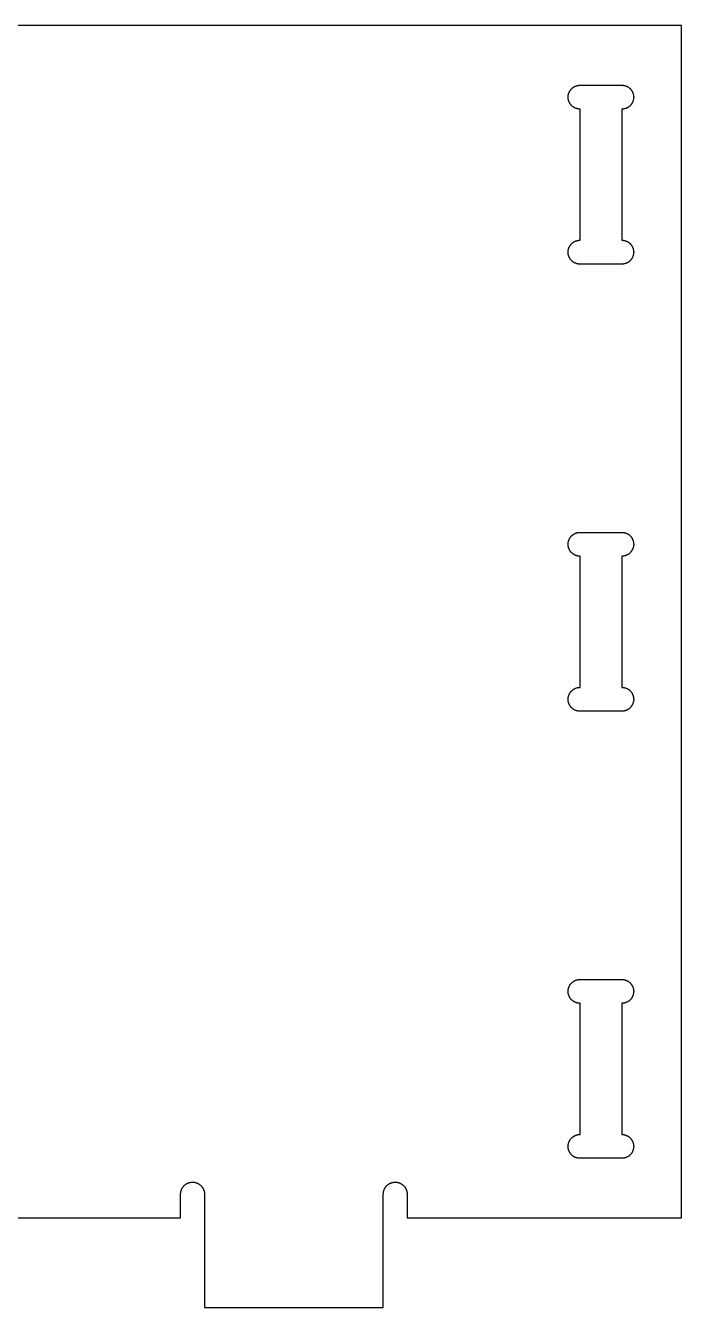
# Model space of a CAD drawing. Header units: millimetres. Extents: x 6.2 to 101, y 80 to 138.
# Drawn here: x 28.25 to 50.25, y 83.5 to 126.5 of the extents above; entities that cross this region are included whole.
import ezdxf

# ---------------------------------------------------------------- set-up
doc = ezdxf.new("R2010")
doc.units = ezdxf.units.MM
doc.layers.add('Default', color=18, linetype='Continuous', true_color=0x000000)

msp = doc.modelspace()

# ---------------------------------------------------------------- linework, layer by layer
at = {"layer": 'Default'}
for p, q in [((50.25, 126.5), (6.25, 126.5)), ((50.25, 86.5), (50.25, 126.5)), ((46.487, 124.267), (46.493, 124.28)), ((46.493, 124.28), (46.499, 124.292)), ((46.499, 124.292), (46.506, 124.304)), ((46.506, 124.304), (46.513, 124.316)), ((46.513, 124.316), (46.521, 124.327)), ((46.521, 124.327), (46.529, 124.339)), ((46.529, 124.339), (46.537, 124.349)), ((46.537, 124.349), (46.546, 124.36)), ((46.546, 124.36), (46.555, 124.37)), ((46.555, 124.37), (46.565, 124.38)), ((46.565, 124.38), (46.574, 124.39)), ((46.574, 124.39), (46.585, 124.399)), ((46.585, 124.399), (46.595, 124.408)), ((46.595, 124.408), (46.606, 124.417)), ((46.606, 124.417), (46.617, 124.425)), ((46.617, 124.425), (46.628, 124.433)), ((46.628, 124.433), (46.64, 124.441)), ((46.64, 124.441), (46.652, 124.448)), ((46.652, 124.448), (46.664, 124.454)), ((46.664, 124.454), (46.676, 124.46)), ((46.676, 124.46), (46.689, 124.466)), ((46.689, 124.466), (46.702, 124.472)), ((46.702, 124.472), (46.715, 124.476)), ((46.715, 124.476), (46.728, 124.481)), ((46.728, 124.481), (46.741, 124.485)), ((46.741, 124.485), (46.754, 124.488)), ((46.754, 124.488), (46.768, 124.491)), ((46.768, 124.491), (46.781, 124.494)), ((46.781, 124.494), (46.795, 124.496)), ((46.795, 124.496), (46.809, 124.498)), ((46.809, 124.498), (46.822, 124.499)), ((46.822, 124.499), (46.836, 124.5)), ((46.836, 124.5), (46.85, 124.5)), ((46.85, 124.5), (48.25, 124.5)), ((48.25, 124.5), (48.264, 124.5)), ((48.264, 124.5), (48.278, 124.499)), ((48.278, 124.499), (48.292, 124.498)), ((48.292, 124.498), (48.305, 124.496)), ((48.305, 124.496), (48.319, 124.494)), ((48.319, 124.494), (48.333, 124.491)), ((48.333, 124.491), (48.347, 124.488)), ((48.347, 124.488), (48.36, 124.485)), ((48.36, 124.485), (48.373, 124.48)), ((48.373, 124.48), (48.387, 124.476)), ((48.387, 124.476), (48.4, 124.471)), ((48.4, 124.471), (48.412, 124.465)), ((48.412, 124.465), (48.425, 124.46)), ((48.425, 124.46), (48.438, 124.453)), ((48.438, 124.453), (48.45, 124.446)), ((48.45, 124.446), (48.462, 124.439)), ((48.462, 124.439), (48.473, 124.432)), ((48.473, 124.432), (48.485, 124.424)), ((48.485, 124.424), (48.496, 124.415)), ((48.496, 124.415), (48.507, 124.406)), ((48.507, 124.406), (48.517, 124.397)), ((48.517, 124.397), (48.528, 124.388)), ((48.528, 124.388), (48.538, 124.378)), ((48.538, 124.378), (48.547, 124.368)), ((48.547, 124.368), (48.556, 124.357)), ((48.556, 124.357), (48.565, 124.346)), ((48.565, 124.346), (48.573, 124.335)), ((48.573, 124.335), (48.581, 124.324)), ((48.581, 124.324), (48.589, 124.312)), ((48.589, 124.312), (48.596, 124.3)), ((48.596, 124.3), (48.603, 124.288)), ((48.603, 124.288), (48.609, 124.275)), ((48.609, 124.275), (48.615, 124.263)), ((46.45, 124.121), (46.451, 124.134)), ((46.45, 124.107), (46.45, 124.121)), ((46.45, 124.093), (46.45, 124.107)), ((46.45, 124.079), (46.45, 124.093)), ((46.451, 124.066), (46.45, 124.079)), ((46.451, 124.134), (46.453, 124.148)), ((46.453, 124.052), (46.451, 124.066)), ((46.453, 124.148), (46.455, 124.162)), ((46.455, 124.038), (46.453, 124.052)), ((46.455, 124.162), (46.457, 124.176)), ((46.457, 124.024), (46.455, 124.038)), ((46.457, 124.176), (46.46, 124.189)), ((46.46, 124.011), (46.457, 124.024)), ((46.46, 124.189), (46.463, 124.202)), ((46.463, 123.998), (46.46, 124.011)), ((46.463, 124.202), (46.467, 124.216)), ((46.467, 123.984), (46.463, 123.998)), ((46.467, 124.216), (46.471, 124.229)), ((46.471, 123.971), (46.467, 123.984)), ((46.471, 124.229), (46.476, 124.242)), ((46.476, 123.958), (46.471, 123.971)), ((46.476, 124.242), (46.481, 124.255)), ((46.481, 123.945), (46.476, 123.958)), ((46.481, 124.255), (46.487, 124.267)), ((46.487, 123.933), (46.481, 123.945)), ((46.493, 123.92), (46.487, 123.933)), ((46.499, 123.908), (46.493, 123.92)), ((46.506, 123.896), (46.499, 123.908)), ((46.513, 123.884), (46.506, 123.896)), ((46.521, 123.873), (46.513, 123.884)), ((46.529, 123.861), (46.521, 123.873)), ((46.537, 123.851), (46.529, 123.861)), ((46.546, 123.84), (46.537, 123.851)), ((48.556, 123.843), (48.547, 123.832)), ((48.565, 123.854), (48.556, 123.843)), ((48.574, 123.865), (48.565, 123.854)), ((48.582, 123.876), (48.574, 123.865)), ((48.589, 123.888), (48.582, 123.876)), ((48.596, 123.9), (48.589, 123.888)), ((48.603, 123.912), (48.596, 123.9)), ((48.609, 123.925), (48.603, 123.912)), ((48.615, 123.937), (48.609, 123.925)), ((48.615, 124.263), (48.621, 124.25)), ((48.621, 123.95), (48.615, 123.937)), ((48.621, 124.25), (48.626, 124.237)), ((48.626, 123.963), (48.621, 123.95)), ((48.626, 124.237), (48.63, 124.224)), ((48.63, 123.976), (48.626, 123.963)), ((48.63, 124.224), (48.634, 124.21)), ((48.634, 123.99), (48.63, 123.976)), ((48.634, 124.21), (48.638, 124.197)), ((48.638, 124.003), (48.634, 123.99)), ((48.638, 124.197), (48.641, 124.183)), ((48.641, 124.017), (48.638, 124.003)), ((48.641, 124.183), (48.644, 124.17)), ((48.644, 124.031), (48.641, 124.017)), ((48.644, 124.17), (48.646, 124.156)), ((48.646, 124.044), (48.644, 124.031)), ((48.646, 124.156), (48.648, 124.142)), ((48.648, 124.058), (48.646, 124.044)), ((48.648, 124.142), (48.649, 124.128)), ((48.649, 124.072), (48.648, 124.058)), ((48.649, 124.128), (48.65, 124.114)), ((48.65, 124.086), (48.649, 124.072)), ((48.65, 124.114), (48.65, 124.1)), ((48.65, 124.1), (48.65, 124.086)), ((46.555, 123.83), (46.546, 123.84)), ((46.565, 123.82), (46.555, 123.83)), ((46.574, 123.81), (46.565, 123.82)), ((46.585, 123.801), (46.574, 123.81)), ((46.595, 123.792), (46.585, 123.801)), ((46.606, 123.783), (46.595, 123.792)), ((46.617, 123.775), (46.606, 123.783)), ((46.628, 123.767), (46.617, 123.775)), ((46.64, 123.759), (46.628, 123.767)), ((46.652, 123.752), (46.64, 123.759)), ((46.664, 123.746), (46.652, 123.752)), ((46.676, 123.74), (46.664, 123.746)), ((46.689, 123.734), (46.676, 123.74)), ((46.702, 123.728), (46.689, 123.734)), ((46.715, 123.724), (46.702, 123.728)), ((46.728, 123.719), (46.715, 123.724)), ((46.741, 123.715), (46.728, 123.719)), ((46.754, 123.712), (46.741, 123.715)), ((46.768, 123.709), (46.754, 123.712)), ((46.781, 123.706), (46.768, 123.709)), ((46.795, 123.704), (46.781, 123.706)), ((46.809, 123.702), (46.795, 123.704)), ((46.822, 123.701), (46.809, 123.702)), ((46.836, 123.7), (46.822, 123.701)), ((46.85, 123.7), (46.836, 123.7)), ((46.85, 119.3), (46.85, 123.7)), ((48.264, 123.7), (48.25, 123.7)), ((48.25, 123.7), (48.25, 119.3)), ((48.278, 123.701), (48.264, 123.7)), ((48.292, 123.702), (48.278, 123.701)), ((48.306, 123.704), (48.292, 123.702)), ((48.319, 123.706), (48.306, 123.704)), ((48.333, 123.709), (48.319, 123.706)), ((48.347, 123.712), (48.333, 123.709)), ((48.36, 123.716), (48.347, 123.712)), ((48.374, 123.72), (48.36, 123.716)), ((48.387, 123.724), (48.374, 123.72)), ((48.4, 123.729), (48.387, 123.724)), ((48.413, 123.735), (48.4, 123.729)), ((48.425, 123.741), (48.413, 123.735)), ((48.438, 123.747), (48.425, 123.741)), ((48.45, 123.754), (48.438, 123.747)), ((48.462, 123.761), (48.45, 123.754)), ((48.474, 123.768), (48.462, 123.761)), ((48.485, 123.776), (48.474, 123.768)), ((48.496, 123.785), (48.485, 123.776)), ((48.507, 123.794), (48.496, 123.785)), ((48.518, 123.803), (48.507, 123.794)), ((48.528, 123.812), (48.518, 123.803)), ((48.538, 123.822), (48.528, 123.812)), ((48.547, 123.832), (48.538, 123.822)), ((46.505, 119.103), (46.512, 119.115)), ((46.512, 119.115), (46.52, 119.126)), ((46.52, 119.126), (46.528, 119.138)), ((46.528, 119.138), (46.536, 119.149)), ((46.536, 119.149), (46.545, 119.159)), ((46.545, 119.159), (46.554, 119.17)), ((46.554, 119.17), (46.564, 119.18)), ((46.564, 119.18), (46.574, 119.189)), ((46.574, 119.189), (46.584, 119.199)), ((46.584, 119.199), (46.594, 119.208)), ((46.594, 119.208), (46.605, 119.217)), ((46.605, 119.217), (46.616, 119.225)), ((46.616, 119.225), (46.628, 119.233)), ((46.628, 119.233), (46.639, 119.24)), ((46.639, 119.24), (46.651, 119.247)), ((46.651, 119.247), (46.663, 119.254)), ((46.663, 119.254), (46.676, 119.26)), ((46.676, 119.26), (46.688, 119.266)), ((46.688, 119.266), (46.701, 119.271)), ((46.701, 119.271), (46.714, 119.276)), ((46.714, 119.276), (46.727, 119.281)), ((46.727, 119.281), (46.741, 119.285)), ((46.741, 119.285), (46.754, 119.288)), ((46.754, 119.288), (46.767, 119.291)), ((46.767, 119.291), (46.781, 119.294)), ((46.781, 119.294), (46.795, 119.296)), ((46.795, 119.296), (46.808, 119.298)), ((46.808, 119.298), (46.822, 119.299)), ((46.822, 119.299), (46.836, 119.3)), ((46.836, 119.3), (46.85, 119.3)), ((48.25, 119.3), (48.264, 119.3)), ((48.264, 119.3), (48.278, 119.299)), ((48.278, 119.299), (48.292, 119.298)), ((48.292, 119.298), (48.306, 119.296)), ((48.306, 119.296), (48.319, 119.294)), ((48.319, 119.294), (48.333, 119.291)), ((48.333, 119.291), (48.347, 119.288)), ((48.347, 119.288), (48.36, 119.284)), ((48.36, 119.284), (48.374, 119.28)), ((48.374, 119.28), (48.387, 119.276)), ((48.387, 119.276), (48.4, 119.271)), ((48.4, 119.271), (48.413, 119.265)), ((48.413, 119.265), (48.425, 119.259)), ((48.425, 119.259), (48.438, 119.253)), ((48.438, 119.253), (48.45, 119.246)), ((48.45, 119.246), (48.462, 119.239)), ((48.462, 119.239), (48.474, 119.232)), ((48.474, 119.232), (48.485, 119.224)), ((48.485, 119.224), (48.496, 119.215)), ((48.496, 119.215), (48.507, 119.206)), ((48.507, 119.206), (48.518, 119.197)), ((48.518, 119.197), (48.528, 119.188)), ((48.528, 119.188), (48.538, 119.178)), ((48.538, 119.178), (48.547, 119.168)), ((48.547, 119.168), (48.556, 119.157)), ((48.556, 119.157), (48.565, 119.146)), ((48.565, 119.146), (48.573, 119.135)), ((48.573, 119.135), (48.581, 119.124)), ((48.581, 119.124), (48.589, 119.112)), ((48.589, 119.112), (48.596, 119.1)), ((46.45, 118.919), (46.451, 118.933)), ((46.45, 118.905), (46.45, 118.919)), ((46.45, 118.891), (46.45, 118.905)), ((46.45, 118.877), (46.45, 118.891)), ((46.451, 118.863), (46.45, 118.877)), ((46.451, 118.933), (46.452, 118.946)), ((46.453, 118.85), (46.451, 118.863)), ((46.452, 118.946), (46.454, 118.96)), ((46.455, 118.836), (46.453, 118.85)), ((46.454, 118.96), (46.457, 118.974)), ((46.457, 118.822), (46.455, 118.836)), ((46.457, 118.974), (46.459, 118.987)), ((46.46, 118.809), (46.457, 118.822)), ((46.459, 118.987), (46.463, 119.001)), ((46.464, 118.795), (46.46, 118.809)), ((46.463, 119.001), (46.466, 119.014)), ((46.467, 118.782), (46.464, 118.795)), ((46.466, 119.014), (46.471, 119.027)), ((46.472, 118.769), (46.467, 118.782)), ((46.471, 119.027), (46.475, 119.04)), ((46.477, 118.756), (46.472, 118.769)), ((46.475, 119.04), (46.48, 119.053)), ((46.482, 118.743), (46.477, 118.756)), ((46.48, 119.053), (46.486, 119.066)), ((46.487, 118.73), (46.482, 118.743)), ((46.486, 119.066), (46.492, 119.079)), ((46.494, 118.718), (46.487, 118.73)), ((46.492, 119.079), (46.498, 119.091)), ((46.5, 118.706), (46.494, 118.718)), ((46.498, 119.091), (46.505, 119.103)), ((46.507, 118.694), (46.5, 118.706)), ((46.514, 118.682), (46.507, 118.694)), ((46.522, 118.67), (46.514, 118.682)), ((48.589, 118.688), (48.581, 118.676)), ((48.596, 118.7), (48.589, 118.688)), ((48.596, 119.1), (48.603, 119.088)), ((48.603, 118.712), (48.596, 118.7)), ((48.603, 119.088), (48.609, 119.075)), ((48.609, 118.725), (48.603, 118.712)), ((48.609, 119.075), (48.615, 119.063)), ((48.615, 118.737), (48.609, 118.725)), ((48.615, 119.063), (48.621, 119.05)), ((48.621, 118.75), (48.615, 118.737)), ((48.621, 119.05), (48.626, 119.037)), ((48.626, 118.763), (48.621, 118.75)), ((48.626, 119.037), (48.63, 119.024)), ((48.63, 118.776), (48.626, 118.763)), ((48.63, 119.024), (48.634, 119.01)), ((48.634, 118.79), (48.63, 118.776)), ((48.634, 119.01), (48.638, 118.997)), ((48.638, 118.803), (48.634, 118.79)), ((48.638, 118.997), (48.641, 118.983)), ((48.641, 118.817), (48.638, 118.803)), ((48.641, 118.983), (48.644, 118.969)), ((48.644, 118.831), (48.641, 118.817)), ((48.644, 118.969), (48.646, 118.956)), ((48.646, 118.844), (48.644, 118.831)), ((48.646, 118.956), (48.648, 118.942)), ((48.648, 118.858), (48.646, 118.844)), ((48.648, 118.942), (48.649, 118.928)), ((48.649, 118.872), (48.648, 118.858)), ((48.649, 118.928), (48.65, 118.914)), ((48.65, 118.886), (48.649, 118.872)), ((48.65, 118.914), (48.65, 118.9)), ((48.65, 118.9), (48.65, 118.886)), ((46.53, 118.659), (46.522, 118.67)), ((46.539, 118.648), (46.53, 118.659)), ((46.548, 118.638), (46.539, 118.648)), ((46.557, 118.627), (46.548, 118.638)), ((46.567, 118.617), (46.557, 118.627)), ((46.576, 118.608), (46.567, 118.617)), ((46.587, 118.598), (46.576, 118.608)), ((46.597, 118.589), (46.587, 118.598)), ((46.608, 118.581), (46.597, 118.589)), ((46.619, 118.573), (46.608, 118.581)), ((46.631, 118.565), (46.619, 118.573)), ((46.643, 118.558), (46.631, 118.565)), ((46.655, 118.551), (46.643, 118.558)), ((46.667, 118.544), (46.655, 118.551)), ((46.679, 118.538), (46.667, 118.544)), ((46.692, 118.532), (46.679, 118.538)), ((46.705, 118.527), (46.692, 118.532)), ((46.718, 118.522), (46.705, 118.527)), ((46.731, 118.518), (46.718, 118.522)), ((46.744, 118.514), (46.731, 118.518)), ((46.758, 118.511), (46.744, 118.514)), ((46.771, 118.508), (46.758, 118.511)), ((46.785, 118.505), (46.771, 118.508)), ((46.799, 118.503), (46.785, 118.505)), ((46.812, 118.502), (46.799, 118.503)), ((46.826, 118.501), (46.812, 118.502)), ((46.84, 118.5), (46.826, 118.501)), ((46.854, 118.5), (46.84, 118.5)), ((46.868, 118.5), (46.854, 118.5)), ((48.25, 118.5), (46.868, 118.5)), ((48.264, 118.5), (48.25, 118.5)), ((48.278, 118.501), (48.264, 118.5)), ((48.292, 118.502), (48.278, 118.501)), ((48.306, 118.504), (48.292, 118.502)), ((48.319, 118.506), (48.306, 118.504)), ((48.333, 118.509), (48.319, 118.506)), ((48.347, 118.512), (48.333, 118.509)), ((48.36, 118.516), (48.347, 118.512)), ((48.374, 118.52), (48.36, 118.516)), ((48.387, 118.524), (48.374, 118.52)), ((48.4, 118.529), (48.387, 118.524)), ((48.413, 118.535), (48.4, 118.529)), ((48.425, 118.541), (48.413, 118.535)), ((48.438, 118.547), (48.425, 118.541)), ((48.45, 118.554), (48.438, 118.547)), ((48.462, 118.561), (48.45, 118.554)), ((48.474, 118.568), (48.462, 118.561)), ((48.485, 118.576), (48.474, 118.568)), ((48.496, 118.585), (48.485, 118.576)), ((48.507, 118.594), (48.496, 118.585)), ((48.518, 118.603), (48.507, 118.594)), ((48.528, 118.612), (48.518, 118.603)), ((48.538, 118.622), (48.528, 118.612)), ((48.547, 118.632), (48.538, 118.622)), ((48.556, 118.643), (48.547, 118.632)), ((48.565, 118.654), (48.556, 118.643)), ((48.573, 118.665), (48.565, 118.654)), ((48.581, 118.676), (48.573, 118.665)), ((46.467, 109.216), (46.471, 109.229)), ((46.471, 109.229), (46.476, 109.242)), ((46.476, 109.242), (46.481, 109.255)), ((46.481, 109.255), (46.487, 109.267)), ((46.487, 109.267), (46.493, 109.28)), ((46.493, 109.28), (46.499, 109.292)), ((46.499, 109.292), (46.506, 109.304)), ((46.506, 109.304), (46.513, 109.316)), ((46.513, 109.316), (46.521, 109.327)), ((46.521, 109.327), (46.529, 109.339)), ((46.529, 109.339), (46.537, 109.349)), ((46.537, 109.349), (46.546, 109.36)), ((46.546, 109.36), (46.555, 109.37)), ((46.555, 109.37), (46.565, 109.38)), ((46.565, 109.38), (46.574, 109.39)), ((46.574, 109.39), (46.585, 109.399)), ((46.585, 109.399), (46.595, 109.408)), ((46.595, 109.408), (46.606, 109.417)), ((46.606, 109.417), (46.617, 109.425)), ((46.617, 109.425), (46.628, 109.433)), ((46.628, 109.433), (46.64, 109.441)), ((46.64, 109.441), (46.652, 109.448)), ((46.652, 109.448), (46.664, 109.454)), ((46.664, 109.454), (46.676, 109.46)), ((46.676, 109.46), (46.689, 109.466)), ((46.689, 109.466), (46.702, 109.472)), ((46.702, 109.472), (46.715, 109.476)), ((46.715, 109.476), (46.728, 109.481)), ((46.728, 109.481), (46.741, 109.485)), ((46.741, 109.485), (46.754, 109.488)), ((46.754, 109.488), (46.768, 109.491)), ((46.768, 109.491), (46.781, 109.494)), ((46.781, 109.494), (46.795, 109.496)), ((46.795, 109.496), (46.809, 109.498)), ((46.809, 109.498), (46.822, 109.499)), ((46.822, 109.499), (46.836, 109.5)), ((46.836, 109.5), (46.85, 109.5)), ((46.85, 109.5), (48.25, 109.5)), ((48.25, 109.5), (48.264, 109.5)), ((48.264, 109.5), (48.278, 109.499)), ((48.278, 109.499), (48.292, 109.498)), ((48.292, 109.498), (48.305, 109.496)), ((48.305, 109.496), (48.319, 109.494)), ((48.319, 109.494), (48.333, 109.491)), ((48.333, 109.491), (48.347, 109.488)), ((48.347, 109.488), (48.36, 109.485)), ((48.36, 109.485), (48.373, 109.48)), ((48.373, 109.48), (48.387, 109.476)), ((48.387, 109.476), (48.4, 109.471)), ((48.4, 109.471), (48.412, 109.465)), ((48.412, 109.465), (48.425, 109.46)), ((48.425, 109.46), (48.438, 109.453)), ((48.438, 109.453), (48.45, 109.446)), ((48.45, 109.446), (48.462, 109.439)), ((48.462, 109.439), (48.473, 109.432)), ((48.473, 109.432), (48.485, 109.424)), ((48.485, 109.424), (48.496, 109.415)), ((48.496, 109.415), (48.507, 109.406)), ((48.507, 109.406), (48.517, 109.397)), ((48.517, 109.397), (48.528, 109.388)), ((48.528, 109.388), (48.538, 109.378)), ((48.538, 109.378), (48.547, 109.368)), ((48.547, 109.368), (48.556, 109.357)), ((48.556, 109.357), (48.565, 109.346)), ((48.565, 109.346), (48.573, 109.335)), ((48.573, 109.335), (48.581, 109.324)), ((48.581, 109.324), (48.589, 109.312)), ((48.589, 109.312), (48.596, 109.3)), ((48.596, 109.3), (48.603, 109.288)), ((48.603, 109.288), (48.609, 109.275)), ((48.609, 109.275), (48.615, 109.263)), ((48.615, 109.263), (48.621, 109.25)), ((48.621, 109.25), (48.626, 109.237)), ((48.626, 109.237), (48.63, 109.224)), ((48.63, 109.224), (48.634, 109.21)), ((46.45, 109.121), (46.451, 109.134)), ((46.45, 109.107), (46.45, 109.121)), ((46.45, 109.093), (46.45, 109.107)), ((46.45, 109.079), (46.45, 109.093)), ((46.451, 109.066), (46.45, 109.079)), ((46.451, 109.134), (46.453, 109.148)), ((46.453, 109.052), (46.451, 109.066)), ((46.453, 109.148), (46.455, 109.162)), ((46.455, 109.038), (46.453, 109.052)), ((46.455, 109.162), (46.457, 109.176)), ((46.457, 109.024), (46.455, 109.038)), ((46.457, 109.176), (46.46, 109.189)), ((46.46, 109.011), (46.457, 109.024)), ((46.46, 109.189), (46.463, 109.202)), ((46.463, 108.998), (46.46, 109.011)), ((46.463, 109.202), (46.467, 109.216)), ((46.467, 108.984), (46.463, 108.998)), ((46.471, 108.971), (46.467, 108.984)), ((46.476, 108.958), (46.471, 108.971)), ((46.481, 108.945), (46.476, 108.958)), ((46.487, 108.933), (46.481, 108.945)), ((46.493, 108.92), (46.487, 108.933)), ((46.499, 108.908), (46.493, 108.92)), ((46.506, 108.896), (46.499, 108.908)), ((46.513, 108.884), (46.506, 108.896)), ((46.521, 108.873), (46.513, 108.884)), ((46.529, 108.861), (46.521, 108.873)), ((46.537, 108.851), (46.529, 108.861)), ((46.546, 108.84), (46.537, 108.851)), ((46.555, 108.83), (46.546, 108.84)), ((46.565, 108.82), (46.555, 108.83)), ((46.574, 108.81), (46.565, 108.82)), ((46.585, 108.801), (46.574, 108.81)), ((46.595, 108.792), (46.585, 108.801)), ((46.606, 108.783), (46.595, 108.792)), ((48.507, 108.794), (48.496, 108.785)), ((48.518, 108.803), (48.507, 108.794)), ((48.528, 108.812), (48.518, 108.803)), ((48.538, 108.822), (48.528, 108.812)), ((48.547, 108.832), (48.538, 108.822)), ((48.556, 108.843), (48.547, 108.832)), ((48.565, 108.854), (48.556, 108.843)), ((48.574, 108.865), (48.565, 108.854)), ((48.582, 108.876), (48.574, 108.865)), ((48.589, 108.888), (48.582, 108.876)), ((48.596, 108.9), (48.589, 108.888)), ((48.603, 108.912), (48.596, 108.9)), ((48.609, 108.925), (48.603, 108.912)), ((48.615, 108.937), (48.609, 108.925)), ((48.621, 108.95), (48.615, 108.937)), ((48.626, 108.963), (48.621, 108.95)), ((48.63, 108.976), (48.626, 108.963)), ((48.634, 108.99), (48.63, 108.976)), ((48.634, 109.21), (48.638, 109.197)), ((48.638, 109.003), (48.634, 108.99)), ((48.638, 109.197), (48.641, 109.183)), ((48.641, 109.017), (48.638, 109.003)), ((48.641, 109.183), (48.644, 109.17)), ((48.644, 109.031), (48.641, 109.017)), ((48.644, 109.17), (48.646, 109.156)), ((48.646, 109.044), (48.644, 109.031)), ((48.646, 109.156), (48.648, 109.142)), ((48.648, 109.058), (48.646, 109.044)), ((48.648, 109.142), (48.649, 109.128)), ((48.649, 109.072), (48.648, 109.058)), ((48.649, 109.128), (48.65, 109.114)), ((48.65, 109.086), (48.649, 109.072)), ((48.65, 109.114), (48.65, 109.1)), ((48.65, 109.1), (48.65, 109.086)), ((46.617, 108.775), (46.606, 108.783)), ((46.628, 108.767), (46.617, 108.775)), ((46.64, 108.759), (46.628, 108.767)), ((46.652, 108.752), (46.64, 108.759)), ((46.664, 108.746), (46.652, 108.752)), ((46.676, 108.74), (46.664, 108.746)), ((46.689, 108.734), (46.676, 108.74)), ((46.702, 108.728), (46.689, 108.734)), ((46.715, 108.724), (46.702, 108.728)), ((46.728, 108.719), (46.715, 108.724)), ((46.741, 108.715), (46.728, 108.719)), ((46.754, 108.712), (46.741, 108.715)), ((46.768, 108.709), (46.754, 108.712)), ((46.781, 108.706), (46.768, 108.709)), ((46.795, 108.704), (46.781, 108.706)), ((46.809, 108.702), (46.795, 108.704)), ((46.822, 108.701), (46.809, 108.702)), ((46.836, 108.7), (46.822, 108.701)), ((46.85, 108.7), (46.836, 108.7)), ((46.85, 104.3), (46.85, 108.7)), ((48.264, 108.7), (48.25, 108.7)), ((48.25, 108.7), (48.25, 104.3)), ((48.278, 108.701), (48.264, 108.7)), ((48.292, 108.702), (48.278, 108.701)), ((48.306, 108.704), (48.292, 108.702)), ((48.319, 108.706), (48.306, 108.704)), ((48.333, 108.709), (48.319, 108.706)), ((48.347, 108.712), (48.333, 108.709)), ((48.36, 108.716), (48.347, 108.712)), ((48.374, 108.72), (48.36, 108.716)), ((48.387, 108.724), (48.374, 108.72)), ((48.4, 108.729), (48.387, 108.724)), ((48.413, 108.735), (48.4, 108.729)), ((48.425, 108.741), (48.413, 108.735)), ((48.438, 108.747), (48.425, 108.741)), ((48.45, 108.754), (48.438, 108.747)), ((48.462, 108.761), (48.45, 108.754)), ((48.474, 108.768), (48.462, 108.761)), ((48.485, 108.776), (48.474, 108.768)), ((48.496, 108.785), (48.485, 108.776)), ((46.48, 104.053), (46.486, 104.066)), ((46.486, 104.066), (46.492, 104.079)), ((46.492, 104.079), (46.498, 104.091)), ((46.498, 104.091), (46.505, 104.103)), ((46.505, 104.103), (46.512, 104.115)), ((46.512, 104.115), (46.52, 104.126)), ((46.52, 104.126), (46.528, 104.138)), ((46.528, 104.138), (46.536, 104.149)), ((46.536, 104.149), (46.545, 104.159)), ((46.545, 104.159), (46.554, 104.17)), ((46.554, 104.17), (46.564, 104.18)), ((46.564, 104.18), (46.574, 104.189)), ((46.574, 104.189), (46.584, 104.199)), ((46.584, 104.199), (46.594, 104.208)), ((46.594, 104.208), (46.605, 104.217)), ((46.605, 104.217), (46.616, 104.225)), ((46.616, 104.225), (46.628, 104.233)), ((46.628, 104.233), (46.639, 104.24)), ((46.639, 104.24), (46.651, 104.247)), ((46.651, 104.247), (46.663, 104.254)), ((46.663, 104.254), (46.676, 104.26)), ((46.676, 104.26), (46.688, 104.266)), ((46.688, 104.266), (46.701, 104.271)), ((46.701, 104.271), (46.714, 104.276)), ((46.714, 104.276), (46.727, 104.281)), ((46.727, 104.281), (46.741, 104.285)), ((46.741, 104.285), (46.754, 104.288)), ((46.754, 104.288), (46.767, 104.291)), ((46.767, 104.291), (46.781, 104.294)), ((46.781, 104.294), (46.795, 104.296)), ((46.795, 104.296), (46.808, 104.298)), ((46.808, 104.298), (46.822, 104.299)), ((46.822, 104.299), (46.836, 104.3)), ((46.836, 104.3), (46.85, 104.3)), ((48.25, 104.3), (48.264, 104.3)), ((48.264, 104.3), (48.278, 104.299)), ((48.278, 104.299), (48.292, 104.298)), ((48.292, 104.298), (48.306, 104.296)), ((48.306, 104.296), (48.319, 104.294)), ((48.319, 104.294), (48.333, 104.291)), ((48.333, 104.291), (48.347, 104.288)), ((48.347, 104.288), (48.36, 104.284)), ((48.36, 104.284), (48.374, 104.28)), ((48.374, 104.28), (48.387, 104.276)), ((48.387, 104.276), (48.4, 104.271)), ((48.4, 104.271), (48.413, 104.265)), ((48.413, 104.265), (48.425, 104.259)), ((48.425, 104.259), (48.438, 104.253)), ((48.438, 104.253), (48.45, 104.246)), ((48.45, 104.246), (48.462, 104.239)), ((48.462, 104.239), (48.474, 104.232)), ((48.474, 104.232), (48.485, 104.224)), ((48.485, 104.224), (48.496, 104.215)), ((48.496, 104.215), (48.507, 104.206)), ((48.507, 104.206), (48.518, 104.197)), ((48.518, 104.197), (48.528, 104.188)), ((48.528, 104.188), (48.538, 104.178)), ((48.538, 104.178), (48.547, 104.168)), ((48.547, 104.168), (48.556, 104.157)), ((48.556, 104.157), (48.565, 104.146)), ((48.565, 104.146), (48.573, 104.135)), ((48.573, 104.135), (48.581, 104.124)), ((48.581, 104.124), (48.589, 104.112)), ((48.589, 104.112), (48.596, 104.1)), ((48.596, 104.1), (48.603, 104.088)), ((48.603, 104.088), (48.609, 104.075)), ((48.609, 104.075), (48.615, 104.063)), ((48.615, 104.063), (48.621, 104.05)), ((46.45, 103.919), (46.451, 103.933)), ((46.45, 103.905), (46.45, 103.919)), ((46.45, 103.891), (46.45, 103.905)), ((46.45, 103.877), (46.45, 103.891)), ((46.451, 103.863), (46.45, 103.877)), ((46.451, 103.933), (46.452, 103.946)), ((46.453, 103.85), (46.451, 103.863)), ((46.452, 103.946), (46.454, 103.96)), ((46.455, 103.836), (46.453, 103.85)), ((46.454, 103.96), (46.457, 103.974)), ((46.457, 103.822), (46.455, 103.836)), ((46.457, 103.974), (46.459, 103.987)), ((46.46, 103.809), (46.457, 103.822)), ((46.459, 103.987), (46.463, 104.001)), ((46.464, 103.795), (46.46, 103.809)), ((46.463, 104.001), (46.466, 104.014)), ((46.467, 103.782), (46.464, 103.795)), ((46.466, 104.014), (46.471, 104.027)), ((46.472, 103.769), (46.467, 103.782)), ((46.471, 104.027), (46.475, 104.04)), ((46.477, 103.756), (46.472, 103.769)), ((46.475, 104.04), (46.48, 104.053)), ((46.482, 103.743), (46.477, 103.756)), ((46.487, 103.73), (46.482, 103.743)), ((46.494, 103.718), (46.487, 103.73)), ((46.5, 103.706), (46.494, 103.718)), ((46.507, 103.694), (46.5, 103.706)), ((46.514, 103.682), (46.507, 103.694)), ((46.522, 103.67), (46.514, 103.682)), ((46.53, 103.659), (46.522, 103.67)), ((46.539, 103.648), (46.53, 103.659)), ((46.548, 103.638), (46.539, 103.648)), ((46.557, 103.627), (46.548, 103.638)), ((48.547, 103.632), (48.538, 103.622)), ((48.556, 103.643), (48.547, 103.632)), ((48.565, 103.654), (48.556, 103.643)), ((48.573, 103.665), (48.565, 103.654)), ((48.581, 103.676), (48.573, 103.665)), ((48.589, 103.688), (48.581, 103.676)), ((48.596, 103.7), (48.589, 103.688)), ((48.603, 103.712), (48.596, 103.7)), ((48.609, 103.725), (48.603, 103.712)), ((48.615, 103.737), (48.609, 103.725)), ((48.621, 103.75), (48.615, 103.737)), ((48.621, 104.05), (48.626, 104.037)), ((48.626, 103.763), (48.621, 103.75)), ((48.626, 104.037), (48.63, 104.024)), ((48.63, 103.776), (48.626, 103.763)), ((48.63, 104.024), (48.634, 104.01)), ((48.634, 103.79), (48.63, 103.776)), ((48.634, 104.01), (48.638, 103.997)), ((48.638, 103.803), (48.634, 103.79)), ((48.638, 103.997), (48.641, 103.983)), ((48.641, 103.817), (48.638, 103.803)), ((48.641, 103.983), (48.644, 103.969)), ((48.644, 103.831), (48.641, 103.817)), ((48.644, 103.969), (48.646, 103.956)), ((48.646, 103.844), (48.644, 103.831)), ((48.646, 103.956), (48.648, 103.942)), ((48.648, 103.858), (48.646, 103.844)), ((48.648, 103.942), (48.649, 103.928)), ((48.649, 103.872), (48.648, 103.858)), ((48.649, 103.928), (48.65, 103.914)), ((48.65, 103.886), (48.649, 103.872)), ((48.65, 103.914), (48.65, 103.9)), ((48.65, 103.9), (48.65, 103.886)), ((46.567, 103.617), (46.557, 103.627)), ((46.576, 103.608), (46.567, 103.617)), ((46.587, 103.598), (46.576, 103.608)), ((46.597, 103.589), (46.587, 103.598)), ((46.608, 103.581), (46.597, 103.589)), ((46.619, 103.573), (46.608, 103.581)), ((46.631, 103.565), (46.619, 103.573)), ((46.643, 103.558), (46.631, 103.565)), ((46.655, 103.551), (46.643, 103.558)), ((46.667, 103.544), (46.655, 103.551)), ((46.679, 103.538), (46.667, 103.544)), ((46.692, 103.532), (46.679, 103.538)), ((46.705, 103.527), (46.692, 103.532)), ((46.718, 103.522), (46.705, 103.527)), ((46.731, 103.518), (46.718, 103.522)), ((46.744, 103.514), (46.731, 103.518)), ((46.758, 103.511), (46.744, 103.514)), ((46.771, 103.508), (46.758, 103.511)), ((46.785, 103.505), (46.771, 103.508)), ((46.799, 103.503), (46.785, 103.505)), ((46.812, 103.502), (46.799, 103.503)), ((46.826, 103.501), (46.812, 103.502)), ((46.84, 103.5), (46.826, 103.501)), ((46.854, 103.5), (46.84, 103.5)), ((46.868, 103.5), (46.854, 103.5)), ((48.25, 103.5), (46.868, 103.5)), ((48.264, 103.5), (48.25, 103.5)), ((48.278, 103.501), (48.264, 103.5)), ((48.292, 103.502), (48.278, 103.501)), ((48.306, 103.504), (48.292, 103.502)), ((48.319, 103.506), (48.306, 103.504)), ((48.333, 103.509), (48.319, 103.506)), ((48.347, 103.512), (48.333, 103.509)), ((48.36, 103.516), (48.347, 103.512)), ((48.374, 103.52), (48.36, 103.516)), ((48.387, 103.524), (48.374, 103.52)), ((48.4, 103.529), (48.387, 103.524)), ((48.413, 103.535), (48.4, 103.529)), ((48.425, 103.541), (48.413, 103.535)), ((48.438, 103.547), (48.425, 103.541)), ((48.45, 103.554), (48.438, 103.547)), ((48.462, 103.561), (48.45, 103.554)), ((48.474, 103.568), (48.462, 103.561)), ((48.485, 103.576), (48.474, 103.568)), ((48.496, 103.585), (48.485, 103.576)), ((48.507, 103.594), (48.496, 103.585)), ((48.518, 103.603), (48.507, 103.594)), ((48.528, 103.612), (48.518, 103.603)), ((48.538, 103.622), (48.528, 103.612)), ((46.455, 94.162), (46.457, 94.176)), ((46.457, 94.176), (46.46, 94.189)), ((46.46, 94.189), (46.463, 94.202)), ((46.463, 94.202), (46.467, 94.216)), ((46.467, 94.216), (46.471, 94.229)), ((46.471, 94.229), (46.476, 94.242)), ((46.476, 94.242), (46.481, 94.255)), ((46.481, 94.255), (46.487, 94.267)), ((46.487, 94.267), (46.493, 94.28)), ((46.493, 94.28), (46.499, 94.292)), ((46.499, 94.292), (46.506, 94.304)), ((46.506, 94.304), (46.513, 94.316)), ((46.513, 94.316), (46.521, 94.327)), ((46.521, 94.327), (46.529, 94.339)), ((46.529, 94.339), (46.537, 94.349)), ((46.537, 94.349), (46.546, 94.36)), ((46.546, 94.36), (46.555, 94.37)), ((46.555, 94.37), (46.565, 94.38)), ((46.565, 94.38), (46.574, 94.39)), ((46.574, 94.39), (46.585, 94.399)), ((46.585, 94.399), (46.595, 94.408)), ((46.595, 94.408), (46.606, 94.417)), ((46.606, 94.417), (46.617, 94.425)), ((46.617, 94.425), (46.628, 94.433)), ((46.628, 94.433), (46.64, 94.441)), ((46.64, 94.441), (46.652, 94.448)), ((46.652, 94.448), (46.664, 94.454)), ((46.664, 94.454), (46.676, 94.46)), ((46.676, 94.46), (46.689, 94.466)), ((46.689, 94.466), (46.702, 94.472)), ((46.702, 94.472), (46.715, 94.476)), ((46.715, 94.476), (46.728, 94.481)), ((46.728, 94.481), (46.741, 94.485)), ((46.741, 94.485), (46.754, 94.488)), ((46.754, 94.488), (46.768, 94.491)), ((46.768, 94.491), (46.781, 94.494)), ((46.781, 94.494), (46.795, 94.496)), ((46.795, 94.496), (46.809, 94.498)), ((46.809, 94.498), (46.822, 94.499)), ((46.822, 94.499), (46.836, 94.5)), ((46.836, 94.5), (46.85, 94.5)), ((46.85, 94.5), (48.25, 94.5)), ((48.25, 94.5), (48.264, 94.5)), ((48.264, 94.5), (48.278, 94.499)), ((48.278, 94.499), (48.292, 94.498)), ((48.292, 94.498), (48.305, 94.496)), ((48.305, 94.496), (48.319, 94.494)), ((48.319, 94.494), (48.333, 94.491)), ((48.333, 94.491), (48.347, 94.488)), ((48.347, 94.488), (48.36, 94.485)), ((48.36, 94.485), (48.373, 94.48)), ((48.373, 94.48), (48.387, 94.476)), ((48.387, 94.476), (48.4, 94.471)), ((48.4, 94.471), (48.412, 94.465)), ((48.412, 94.465), (48.425, 94.46)), ((48.425, 94.46), (48.438, 94.453)), ((48.438, 94.453), (48.45, 94.446)), ((48.45, 94.446), (48.462, 94.439)), ((48.462, 94.439), (48.473, 94.432)), ((48.473, 94.432), (48.485, 94.424)), ((48.485, 94.424), (48.496, 94.415)), ((48.496, 94.415), (48.507, 94.406)), ((48.507, 94.406), (48.517, 94.397)), ((48.517, 94.397), (48.528, 94.388)), ((48.528, 94.388), (48.538, 94.378)), ((48.538, 94.378), (48.547, 94.368)), ((48.547, 94.368), (48.556, 94.357)), ((48.556, 94.357), (48.565, 94.346)), ((48.565, 94.346), (48.573, 94.335)), ((48.573, 94.335), (48.581, 94.324)), ((48.581, 94.324), (48.589, 94.312)), ((48.589, 94.312), (48.596, 94.3)), ((48.596, 94.3), (48.603, 94.288)), ((48.603, 94.288), (48.609, 94.275)), ((48.609, 94.275), (48.615, 94.263)), ((48.615, 94.263), (48.621, 94.25)), ((48.621, 94.25), (48.626, 94.237)), ((48.626, 94.237), (48.63, 94.224)), ((48.63, 94.224), (48.634, 94.21)), ((48.634, 94.21), (48.638, 94.197)), ((48.638, 94.197), (48.641, 94.183)), ((48.641, 94.183), (48.644, 94.17)), ((46.45, 94.121), (46.451, 94.134)), ((46.45, 94.107), (46.45, 94.121)), ((46.45, 94.093), (46.45, 94.107)), ((46.45, 94.079), (46.45, 94.093)), ((46.451, 94.066), (46.45, 94.079)), ((46.451, 94.134), (46.453, 94.148)), ((46.453, 94.052), (46.451, 94.066)), ((46.453, 94.148), (46.455, 94.162)), ((46.455, 94.038), (46.453, 94.052)), ((46.457, 94.024), (46.455, 94.038)), ((46.46, 94.011), (46.457, 94.024)), ((46.463, 93.998), (46.46, 94.011)), ((46.467, 93.984), (46.463, 93.998)), ((46.471, 93.971), (46.467, 93.984)), ((46.476, 93.958), (46.471, 93.971)), ((46.481, 93.945), (46.476, 93.958)), ((46.487, 93.933), (46.481, 93.945)), ((46.493, 93.92), (46.487, 93.933)), ((46.499, 93.908), (46.493, 93.92)), ((46.506, 93.896), (46.499, 93.908)), ((46.513, 93.884), (46.506, 93.896)), ((46.521, 93.873), (46.513, 93.884)), ((46.529, 93.861), (46.521, 93.873)), ((46.537, 93.851), (46.529, 93.861)), ((46.546, 93.84), (46.537, 93.851)), ((46.555, 93.83), (46.546, 93.84)), ((46.565, 93.82), (46.555, 93.83)), ((46.574, 93.81), (46.565, 93.82)), ((46.585, 93.801), (46.574, 93.81)), ((46.595, 93.792), (46.585, 93.801)), ((46.606, 93.783), (46.595, 93.792)), ((46.617, 93.775), (46.606, 93.783)), ((46.628, 93.767), (46.617, 93.775)), ((46.64, 93.759), (46.628, 93.767)), ((46.652, 93.752), (46.64, 93.759)), ((46.664, 93.746), (46.652, 93.752)), ((46.676, 93.74), (46.664, 93.746)), ((48.425, 93.741), (48.413, 93.735)), ((48.438, 93.747), (48.425, 93.741)), ((48.45, 93.754), (48.438, 93.747)), ((48.462, 93.761), (48.45, 93.754)), ((48.474, 93.768), (48.462, 93.761)), ((48.485, 93.776), (48.474, 93.768)), ((48.496, 93.785), (48.485, 93.776)), ((48.507, 93.794), (48.496, 93.785)), ((48.518, 93.803), (48.507, 93.794)), ((48.528, 93.812), (48.518, 93.803)), ((48.538, 93.822), (48.528, 93.812)), ((48.547, 93.832), (48.538, 93.822)), ((48.556, 93.843), (48.547, 93.832)), ((48.565, 93.854), (48.556, 93.843)), ((48.574, 93.865), (48.565, 93.854)), ((48.582, 93.876), (48.574, 93.865)), ((48.589, 93.888), (48.582, 93.876)), ((48.596, 93.9), (48.589, 93.888)), ((48.603, 93.912), (48.596, 93.9)), ((48.609, 93.925), (48.603, 93.912)), ((48.615, 93.937), (48.609, 93.925)), ((48.621, 93.95), (48.615, 93.937)), ((48.626, 93.963), (48.621, 93.95)), ((48.63, 93.976), (48.626, 93.963)), ((48.634, 93.99), (48.63, 93.976)), ((48.638, 94.003), (48.634, 93.99)), ((48.641, 94.017), (48.638, 94.003)), ((48.644, 94.031), (48.641, 94.017)), ((48.644, 94.17), (48.646, 94.156)), ((48.646, 94.044), (48.644, 94.031)), ((48.646, 94.156), (48.648, 94.142)), ((48.648, 94.058), (48.646, 94.044)), ((48.648, 94.142), (48.649, 94.128)), ((48.649, 94.072), (48.648, 94.058)), ((48.649, 94.128), (48.65, 94.114)), ((48.65, 94.086), (48.649, 94.072)), ((48.65, 94.114), (48.65, 94.1)), ((48.65, 94.1), (48.65, 94.086)), ((46.689, 93.734), (46.676, 93.74)), ((46.702, 93.728), (46.689, 93.734)), ((46.715, 93.724), (46.702, 93.728)), ((46.728, 93.719), (46.715, 93.724)), ((46.741, 93.715), (46.728, 93.719)), ((46.754, 93.712), (46.741, 93.715)), ((46.768, 93.709), (46.754, 93.712)), ((46.781, 93.706), (46.768, 93.709)), ((46.795, 93.704), (46.781, 93.706)), ((46.809, 93.702), (46.795, 93.704)), ((46.822, 93.701), (46.809, 93.702)), ((46.836, 93.7), (46.822, 93.701)), ((46.85, 93.7), (46.836, 93.7)), ((46.85, 89.3), (46.85, 93.7)), ((48.264, 93.7), (48.25, 93.7)), ((48.25, 93.7), (48.25, 89.3)), ((48.278, 93.701), (48.264, 93.7)), ((48.292, 93.702), (48.278, 93.701)), ((48.306, 93.704), (48.292, 93.702)), ((48.319, 93.706), (48.306, 93.704)), ((48.333, 93.709), (48.319, 93.706)), ((48.347, 93.712), (48.333, 93.709)), ((48.36, 93.716), (48.347, 93.712)), ((48.374, 93.72), (48.36, 93.716)), ((48.387, 93.724), (48.374, 93.72)), ((48.4, 93.729), (48.387, 93.724)), ((48.413, 93.735), (48.4, 93.729)), ((46.463, 89.001), (46.466, 89.014)), ((46.466, 89.014), (46.471, 89.027)), ((46.471, 89.027), (46.475, 89.04)), ((46.475, 89.04), (46.48, 89.053)), ((46.48, 89.053), (46.486, 89.066)), ((46.486, 89.066), (46.492, 89.079)), ((46.492, 89.079), (46.498, 89.091)), ((46.498, 89.091), (46.505, 89.103)), ((46.505, 89.103), (46.512, 89.115)), ((46.512, 89.115), (46.52, 89.126)), ((46.52, 89.126), (46.528, 89.138)), ((46.528, 89.138), (46.536, 89.149)), ((46.536, 89.149), (46.545, 89.159)), ((46.545, 89.159), (46.554, 89.17)), ((46.554, 89.17), (46.564, 89.18)), ((46.564, 89.18), (46.574, 89.189)), ((46.574, 89.189), (46.584, 89.199)), ((46.584, 89.199), (46.594, 89.208)), ((46.594, 89.208), (46.605, 89.217)), ((46.605, 89.217), (46.616, 89.225)), ((46.616, 89.225), (46.628, 89.233)), ((46.628, 89.233), (46.639, 89.24)), ((46.639, 89.24), (46.651, 89.247)), ((46.651, 89.247), (46.663, 89.254)), ((46.663, 89.254), (46.676, 89.26)), ((46.676, 89.26), (46.688, 89.266)), ((46.688, 89.266), (46.701, 89.271)), ((46.701, 89.271), (46.714, 89.276)), ((46.714, 89.276), (46.727, 89.281)), ((46.727, 89.281), (46.741, 89.285)), ((46.741, 89.285), (46.754, 89.288)), ((46.754, 89.288), (46.767, 89.291)), ((46.767, 89.291), (46.781, 89.294)), ((46.781, 89.294), (46.795, 89.296)), ((46.795, 89.296), (46.808, 89.298)), ((46.808, 89.298), (46.822, 89.299)), ((46.822, 89.299), (46.836, 89.3)), ((46.836, 89.3), (46.85, 89.3)), ((48.25, 89.3), (48.264, 89.3)), ((48.264, 89.3), (48.278, 89.299)), ((48.278, 89.299), (48.292, 89.298)), ((48.292, 89.298), (48.306, 89.296)), ((48.306, 89.296), (48.319, 89.294)), ((48.319, 89.294), (48.333, 89.291)), ((48.333, 89.291), (48.347, 89.288)), ((48.347, 89.288), (48.36, 89.284)), ((48.36, 89.284), (48.374, 89.28)), ((48.374, 89.28), (48.387, 89.276)), ((48.387, 89.276), (48.4, 89.271)), ((48.4, 89.271), (48.413, 89.265)), ((48.413, 89.265), (48.425, 89.259)), ((48.425, 89.259), (48.438, 89.253)), ((48.438, 89.253), (48.45, 89.246)), ((48.45, 89.246), (48.462, 89.239)), ((48.462, 89.239), (48.474, 89.232)), ((48.474, 89.232), (48.485, 89.224)), ((48.485, 89.224), (48.496, 89.215)), ((48.496, 89.215), (48.507, 89.206)), ((48.507, 89.206), (48.518, 89.197)), ((48.518, 89.197), (48.528, 89.188)), ((48.528, 89.188), (48.538, 89.178)), ((48.538, 89.178), (48.547, 89.168)), ((48.547, 89.168), (48.556, 89.157)), ((48.556, 89.157), (48.565, 89.146)), ((48.565, 89.146), (48.573, 89.135)), ((48.573, 89.135), (48.581, 89.124)), ((48.581, 89.124), (48.589, 89.112)), ((48.589, 89.112), (48.596, 89.1)), ((48.596, 89.1), (48.603, 89.088)), ((48.603, 89.088), (48.609, 89.075)), ((48.609, 89.075), (48.615, 89.063)), ((48.615, 89.063), (48.621, 89.05)), ((48.621, 89.05), (48.626, 89.037)), ((48.626, 89.037), (48.63, 89.024)), ((48.63, 89.024), (48.634, 89.01)), ((48.634, 89.01), (48.638, 88.997)), ((46.45, 88.919), (46.451, 88.933)), ((46.45, 88.905), (46.45, 88.919)), ((46.45, 88.891), (46.45, 88.905)), ((46.45, 88.877), (46.45, 88.891)), ((46.451, 88.863), (46.45, 88.877)), ((46.451, 88.933), (46.452, 88.946)), ((46.453, 88.85), (46.451, 88.863)), ((46.452, 88.946), (46.454, 88.96)), ((46.455, 88.836), (46.453, 88.85)), ((46.454, 88.96), (46.457, 88.974)), ((46.457, 88.822), (46.455, 88.836)), ((46.457, 88.974), (46.459, 88.987)), ((46.46, 88.809), (46.457, 88.822)), ((46.459, 88.987), (46.463, 89.001)), ((46.464, 88.795), (46.46, 88.809)), ((46.467, 88.782), (46.464, 88.795)), ((46.472, 88.769), (46.467, 88.782)), ((46.477, 88.756), (46.472, 88.769)), ((46.482, 88.743), (46.477, 88.756)), ((46.487, 88.73), (46.482, 88.743)), ((46.494, 88.718), (46.487, 88.73)), ((46.5, 88.706), (46.494, 88.718)), ((46.507, 88.694), (46.5, 88.706)), ((46.514, 88.682), (46.507, 88.694)), ((46.522, 88.67), (46.514, 88.682)), ((46.53, 88.659), (46.522, 88.67)), ((46.539, 88.648), (46.53, 88.659)), ((46.548, 88.638), (46.539, 88.648)), ((46.557, 88.627), (46.548, 88.638)), ((46.567, 88.617), (46.557, 88.627)), ((46.576, 88.608), (46.567, 88.617)), ((46.587, 88.598), (46.576, 88.608)), ((46.597, 88.589), (46.587, 88.598)), ((46.608, 88.581), (46.597, 88.589)), ((46.619, 88.573), (46.608, 88.581)), ((48.496, 88.585), (48.485, 88.576)), ((48.507, 88.594), (48.496, 88.585)), ((48.518, 88.603), (48.507, 88.594)), ((48.528, 88.612), (48.518, 88.603)), ((48.538, 88.622), (48.528, 88.612)), ((48.547, 88.632), (48.538, 88.622)), ((48.556, 88.643), (48.547, 88.632)), ((48.565, 88.654), (48.556, 88.643)), ((48.573, 88.665), (48.565, 88.654)), ((48.581, 88.676), (48.573, 88.665)), ((48.589, 88.688), (48.581, 88.676)), ((48.596, 88.7), (48.589, 88.688)), ((48.603, 88.712), (48.596, 88.7)), ((48.609, 88.725), (48.603, 88.712)), ((48.615, 88.737), (48.609, 88.725)), ((48.621, 88.75), (48.615, 88.737)), ((48.626, 88.763), (48.621, 88.75)), ((48.63, 88.776), (48.626, 88.763)), ((48.634, 88.79), (48.63, 88.776)), ((48.638, 88.803), (48.634, 88.79)), ((48.638, 88.997), (48.641, 88.983)), ((48.641, 88.817), (48.638, 88.803)), ((48.641, 88.983), (48.644, 88.969)), ((48.644, 88.831), (48.641, 88.817)), ((48.644, 88.969), (48.646, 88.956)), ((48.646, 88.844), (48.644, 88.831)), ((48.646, 88.956), (48.648, 88.942)), ((48.648, 88.858), (48.646, 88.844)), ((48.648, 88.942), (48.649, 88.928)), ((48.649, 88.872), (48.648, 88.858)), ((48.649, 88.928), (48.65, 88.914)), ((48.65, 88.886), (48.649, 88.872)), ((48.65, 88.914), (48.65, 88.9)), ((48.65, 88.9), (48.65, 88.886)), ((46.631, 88.565), (46.619, 88.573)), ((46.643, 88.558), (46.631, 88.565)), ((46.655, 88.551), (46.643, 88.558)), ((46.667, 88.544), (46.655, 88.551)), ((46.679, 88.538), (46.667, 88.544)), ((46.692, 88.532), (46.679, 88.538)), ((46.705, 88.527), (46.692, 88.532)), ((46.718, 88.522), (46.705, 88.527)), ((46.731, 88.518), (46.718, 88.522)), ((46.744, 88.514), (46.731, 88.518)), ((46.758, 88.511), (46.744, 88.514)), ((46.771, 88.508), (46.758, 88.511)), ((46.785, 88.505), (46.771, 88.508)), ((46.799, 88.503), (46.785, 88.505)), ((46.812, 88.502), (46.799, 88.503)), ((46.826, 88.501), (46.812, 88.502)), ((46.84, 88.5), (46.826, 88.501)), ((46.854, 88.5), (46.84, 88.5)), ((46.868, 88.5), (46.854, 88.5)), ((48.25, 88.5), (46.868, 88.5)), ((48.264, 88.5), (48.25, 88.5)), ((48.278, 88.501), (48.264, 88.5)), ((48.292, 88.502), (48.278, 88.501)), ((48.306, 88.504), (48.292, 88.502)), ((48.319, 88.506), (48.306, 88.504)), ((48.333, 88.509), (48.319, 88.506)), ((48.347, 88.512), (48.333, 88.509)), ((48.36, 88.516), (48.347, 88.512)), ((48.374, 88.52), (48.36, 88.516)), ((48.387, 88.524), (48.374, 88.52)), ((48.4, 88.529), (48.387, 88.524)), ((48.413, 88.535), (48.4, 88.529)), ((48.425, 88.541), (48.413, 88.535)), ((48.438, 88.547), (48.425, 88.541)), ((48.45, 88.554), (48.438, 88.547)), ((48.462, 88.561), (48.45, 88.554)), ((48.474, 88.568), (48.462, 88.561)), ((48.485, 88.576), (48.474, 88.568)), ((33.45, 87.314), (33.451, 87.328)), ((33.45, 87.3), (33.45, 87.314)), ((33.45, 86.5), (33.45, 87.3)), ((33.451, 87.328), (33.452, 87.341)), ((33.452, 87.341), (33.454, 87.355)), ((33.454, 87.355), (33.456, 87.369)), ((33.456, 87.369), (33.459, 87.382)), ((33.459, 87.382), (33.462, 87.396)), ((33.462, 87.396), (33.465, 87.409)), ((33.465, 87.409), (33.469, 87.422)), ((33.469, 87.422), (33.474, 87.435)), ((33.474, 87.435), (33.478, 87.448)), ((33.478, 87.448), (33.484, 87.461)), ((33.484, 87.461), (33.49, 87.474)), ((33.49, 87.474), (33.496, 87.486)), ((33.496, 87.486), (33.502, 87.498)), ((33.502, 87.498), (33.509, 87.51)), ((33.509, 87.51), (33.517, 87.522)), ((33.517, 87.522), (33.525, 87.533)), ((33.525, 87.533), (33.533, 87.544)), ((33.533, 87.544), (33.542, 87.555)), ((33.542, 87.555), (33.551, 87.565)), ((33.551, 87.565), (33.56, 87.575)), ((33.56, 87.575), (33.57, 87.585)), ((33.57, 87.585), (33.58, 87.595)), ((33.58, 87.595), (33.59, 87.604)), ((33.59, 87.604), (33.601, 87.613)), ((33.601, 87.613), (33.612, 87.621)), ((33.612, 87.621), (33.623, 87.629)), ((33.623, 87.629), (33.634, 87.637)), ((33.634, 87.637), (33.646, 87.644)), ((33.646, 87.644), (33.658, 87.651)), ((33.658, 87.651), (33.67, 87.657)), ((33.67, 87.657), (33.683, 87.663)), ((33.683, 87.663), (33.695, 87.669)), ((33.695, 87.669), (33.708, 87.674)), ((33.708, 87.674), (33.721, 87.679)), ((33.721, 87.679), (33.734, 87.683)), ((33.734, 87.683), (33.748, 87.687)), ((33.748, 87.687), (33.761, 87.69)), ((33.761, 87.69), (33.775, 87.693)), ((33.775, 87.693), (33.788, 87.695)), ((33.788, 87.695), (33.802, 87.697)), ((33.802, 87.697), (33.816, 87.699)), ((33.816, 87.699), (33.829, 87.699)), ((33.829, 87.699), (33.843, 87.7)), ((33.843, 87.7), (33.857, 87.7)), ((33.857, 87.7), (33.871, 87.699)), ((33.871, 87.699), (33.884, 87.699)), ((33.884, 87.699), (33.898, 87.697)), ((33.898, 87.697), (33.912, 87.695)), ((33.912, 87.695), (33.925, 87.693)), ((33.925, 87.693), (33.939, 87.69)), ((33.939, 87.69), (33.952, 87.687)), ((33.952, 87.687), (33.966, 87.683)), ((33.966, 87.683), (33.979, 87.679)), ((33.979, 87.679), (33.992, 87.674)), ((33.992, 87.674), (34.005, 87.669)), ((34.005, 87.669), (34.017, 87.663)), ((34.017, 87.663), (34.03, 87.657)), ((34.03, 87.657), (34.042, 87.651)), ((34.042, 87.651), (34.054, 87.644)), ((34.054, 87.644), (34.066, 87.637)), ((34.066, 87.637), (34.077, 87.629)), ((34.077, 87.629), (34.088, 87.621)), ((34.088, 87.621), (34.099, 87.613)), ((34.099, 87.613), (34.11, 87.604)), ((34.11, 87.604), (34.12, 87.595)), ((34.12, 87.595), (34.13, 87.585)), ((34.13, 87.585), (34.14, 87.575)), ((34.14, 87.575), (34.149, 87.565)), ((34.149, 87.565), (34.158, 87.555)), ((34.158, 87.555), (34.167, 87.544)), ((34.167, 87.544), (34.175, 87.533)), ((34.175, 87.533), (34.183, 87.522)), ((34.183, 87.522), (34.191, 87.51)), ((34.191, 87.51), (34.198, 87.498)), ((34.198, 87.498), (34.204, 87.486)), ((34.204, 87.486), (34.21, 87.474)), ((34.21, 87.474), (34.216, 87.461)), ((34.216, 87.461), (34.222, 87.448)), ((34.222, 87.448), (34.226, 87.435)), ((34.226, 87.435), (34.231, 87.422)), ((34.231, 87.422), (34.235, 87.409)), ((34.235, 87.409), (34.238, 87.396)), ((34.238, 87.396), (34.241, 87.382)), ((34.241, 87.382), (34.244, 87.369)), ((34.244, 87.369), (34.246, 87.355)), ((34.246, 87.355), (34.248, 87.341)), ((34.248, 87.341), (34.249, 87.328)), ((34.249, 87.328), (34.25, 87.314)), ((34.25, 87.314), (34.25, 87.3)), ((34.25, 87.3), (34.25, 86.5)), ((40.25, 87.314), (40.251, 87.328)), ((40.25, 87.3), (40.25, 87.314)), ((40.25, 83.5), (40.25, 87.3)), ((40.251, 87.328), (40.252, 87.341)), ((40.252, 87.341), (40.254, 87.355)), ((40.254, 87.355), (40.256, 87.369)), ((40.256, 87.369), (40.259, 87.382)), ((40.259, 87.382), (40.262, 87.396)), ((40.262, 87.396), (40.265, 87.409)), ((40.265, 87.409), (40.269, 87.422)), ((40.269, 87.422), (40.274, 87.435)), ((40.274, 87.435), (40.278, 87.448)), ((40.278, 87.448), (40.284, 87.461)), ((40.284, 87.461), (40.29, 87.474)), ((40.29, 87.474), (40.296, 87.486)), ((40.296, 87.486), (40.302, 87.498)), ((40.302, 87.498), (40.309, 87.51)), ((40.309, 87.51), (40.317, 87.522)), ((40.317, 87.522), (40.325, 87.533)), ((40.325, 87.533), (40.333, 87.544)), ((40.333, 87.544), (40.342, 87.555)), ((40.342, 87.555), (40.351, 87.565)), ((40.351, 87.565), (40.36, 87.575)), ((40.36, 87.575), (40.37, 87.585)), ((40.37, 87.585), (40.38, 87.595)), ((40.38, 87.595), (40.39, 87.604)), ((40.39, 87.604), (40.401, 87.613)), ((40.401, 87.613), (40.412, 87.621)), ((40.412, 87.621), (40.423, 87.629)), ((40.423, 87.629), (40.434, 87.637)), ((40.434, 87.637), (40.446, 87.644)), ((40.446, 87.644), (40.458, 87.651)), ((40.458, 87.651), (40.47, 87.657)), ((40.47, 87.657), (40.483, 87.663)), ((40.483, 87.663), (40.495, 87.669)), ((40.495, 87.669), (40.508, 87.674)), ((40.508, 87.674), (40.521, 87.679)), ((40.521, 87.679), (40.534, 87.683)), ((40.534, 87.683), (40.548, 87.687)), ((40.548, 87.687), (40.561, 87.69)), ((40.561, 87.69), (40.575, 87.693)), ((40.575, 87.693), (40.588, 87.695)), ((40.588, 87.695), (40.602, 87.697)), ((40.602, 87.697), (40.616, 87.699)), ((40.616, 87.699), (40.629, 87.699)), ((40.629, 87.699), (40.643, 87.7)), ((40.643, 87.7), (40.657, 87.7)), ((40.657, 87.7), (40.671, 87.699)), ((40.671, 87.699), (40.684, 87.699)), ((40.684, 87.699), (40.698, 87.697)), ((40.698, 87.697), (40.712, 87.695)), ((40.712, 87.695), (40.725, 87.693)), ((40.725, 87.693), (40.739, 87.69)), ((40.739, 87.69), (40.752, 87.687)), ((40.752, 87.687), (40.766, 87.683)), ((40.766, 87.683), (40.779, 87.679)), ((40.779, 87.679), (40.792, 87.674)), ((40.792, 87.674), (40.805, 87.669)), ((40.805, 87.669), (40.817, 87.663)), ((40.817, 87.663), (40.83, 87.657)), ((40.83, 87.657), (40.842, 87.651)), ((40.842, 87.651), (40.854, 87.644)), ((40.854, 87.644), (40.866, 87.637)), ((40.866, 87.637), (40.877, 87.629)), ((40.877, 87.629), (40.888, 87.621)), ((40.888, 87.621), (40.899, 87.613)), ((40.899, 87.613), (40.91, 87.604)), ((40.91, 87.604), (40.92, 87.595)), ((40.92, 87.595), (40.93, 87.585)), ((40.93, 87.585), (40.94, 87.575)), ((40.94, 87.575), (40.949, 87.565)), ((40.949, 87.565), (40.958, 87.555)), ((40.958, 87.555), (40.967, 87.544)), ((40.967, 87.544), (40.975, 87.533)), ((40.975, 87.533), (40.983, 87.522)), ((40.983, 87.522), (40.991, 87.51)), ((40.991, 87.51), (40.998, 87.498)), ((40.998, 87.498), (41.004, 87.486)), ((41.004, 87.486), (41.01, 87.474)), ((41.01, 87.474), (41.016, 87.461)), ((41.016, 87.461), (41.022, 87.448)), ((41.022, 87.448), (41.026, 87.435)), ((41.026, 87.435), (41.031, 87.422)), ((41.031, 87.422), (41.035, 87.409)), ((41.035, 87.409), (41.038, 87.396)), ((41.038, 87.396), (41.041, 87.382)), ((41.041, 87.382), (41.044, 87.369)), ((41.044, 87.369), (41.046, 87.355)), ((41.046, 87.355), (41.048, 87.341)), ((41.048, 87.341), (41.049, 87.328)), ((41.049, 87.328), (41.05, 87.314)), ((41.05, 87.314), (41.05, 87.3)), ((41.05, 87.3), (41.05, 86.5)), ((23.05, 86.5), (33.45, 86.5)), ((34.25, 86.5), (34.25, 83.5)), ((41.05, 86.5), (50.25, 86.5)), ((34.25, 83.5), (40.25, 83.5))]:
    msp.add_line(p, q, dxfattribs=at)

doc.saveas('drawing.dxf')
